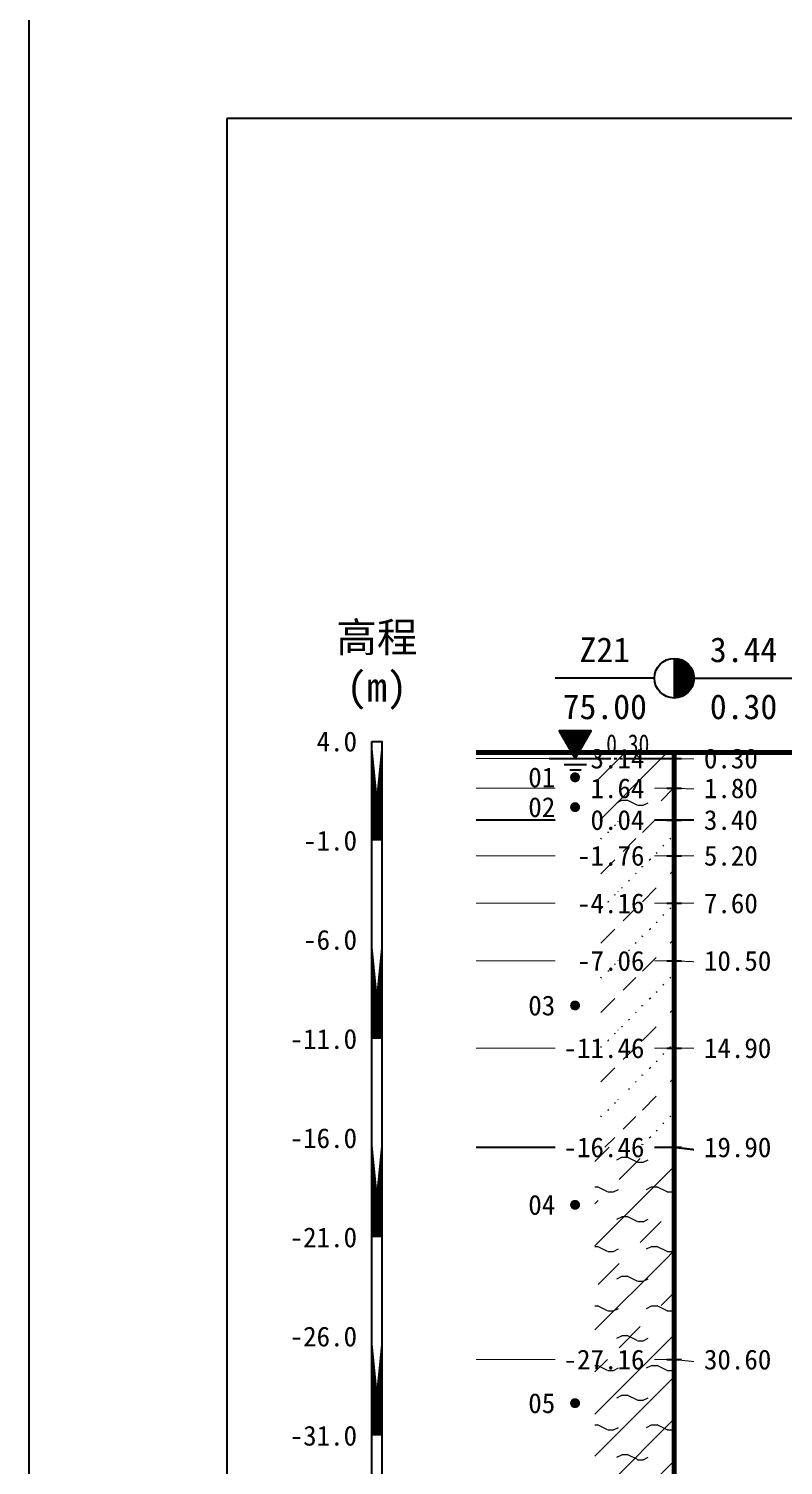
# Model space of a CAD drawing. Extents: x -37 to 3540, y -1485 to 297.
# Drawn here: x -37.4 to 38.7, y -150.8 to -6 of the extents above; entities that cross this region are included whole.
import ezdxf
from ezdxf.enums import TextEntityAlignment as Align

# ---------------------------------------------------------------- set-up
doc = ezdxf.new("R2010")
doc.units = 0
doc.layers.get('0').update_dxf_attribs({"linetype": 'CONTINUOUS'})
for name, color, linetype in [('CURVE', 200, 'CONTINUOUS'), ('FRAME', 7, 'CONTINUOUS'), ('HOLE', 41, 'CONTINUOUS'), ('RULER', 7, 'CONTINUOUS'), ('SAMPLE', 1, 'CONTINUOUS'), ('STRATUM', 241, 'CONTINUOUS')]:
    doc.layers.add(name, color=color, linetype=linetype)
doc.layers.add('HATCH', color=7, linetype='CONTINUOUS', lineweight=13)
doc.styles.add('ST', font='')
doc.styles.get('ST').set_extended_font_data('SimSun')
pattern_1 = [(45, (80.522, -297), (-4.24264, 4.24264), [10, 0]), (45, (81.583, -300.182), (-2.12132, 6.36396), [3, -3]), (26.565, (81.596, -297.2536), (5.999823, 5.999812), [0.567, -12.849]), (0, (81.029, -297.2536), (0, 6), [0.567, -5.433]), (26.565, (78.9406, -297), (5.999823, 5.999812), [0.567, -12.849]), (0, (79.448, -296.7464), (0, 6), [0.567, -5.433]), (153.435, (81.029, -297.2536), (-5.999818, -5e-06), [1.134, -12.2826]), (26.565, (84.596, -294.2536), (5.999823, 5.999812), [0.567, -12.849]), (0, (84.029, -294.2536), (0, 6), [0.567, -5.433]), (26.565, (81.9406, -294), (5.999823, 5.999812), [0.567, -12.849]), (0, (82.448, -293.7464), (0, 6), [0.567, -5.433]), (153.435, (84.029, -294.2536), (-5.999818, -5e-06), [1.134, -12.2826])]
pattern_2 = [(45, (80.522, -297), (-7e-07, 6.99998), [1.97196, -7.92754]), (45, (83.335, -294.171), (-7e-07, 6.99998), [1.99367, -7.90583]), (45, (85.5894, -291.918), (-7e-07, 6.99998), [1.8136, -8.08588]), (26.565, (80.522, -293.5), (7, 7), [0.0965, -15.55598]), (36.8699, (81.2219, -292.8), (7, 7), [0.19775, -34.80225]), (315, (84.022, -290.024), (6.99998, 1e-06), [0.03305, -9.86644]), (26.565, (84.022, -297), (7, 7), [0.14475, -15.50773]), (26.565, (84.722, -296.3), (7, 7), [0.10528, -15.5472]), (90, (85.072, -295.95), (-7, -5e-07), [0.02877, -6.97123]), (26.565, (85.422, -295.6), (7, 7), [0.091, -31.21394]), (36.8699, (86.1219, -294.9), (7, 7), [0.1107, -34.8893]), (45, (86.822, -294.2), (-2e-07, 6.99998), [0.10911, -9.79038]), (315, (87.436, -293.452), (6.99998, 1e-06), [0.03305, -9.86644]), (36.8699, (81.9219, -292.1), (7, 7), [0.10224, -34.89776]), (53.1301, (82.6219, -291.4), (14, 21), [0.13438, -34.86562]), (53.1301, (83.3219, -290.7), (14, 21), [0.12625, -34.87375])]

# ---------------------------------------------------------------- blocks, each defined once
blk = doc.blocks.new('H_sam_hole')
blk.add_line((0, 2), (0, -2))
at = {"const_width": 2}
blk.add_lwpolyline([(0, -1, 0.414214), (1, 0, 0.414214), (0, 1, 1)], format="xyb", dxfattribs=at)
blk.add_circle((0, 0), 2)
blk = doc.blocks.new('SampleSoilUndisturbed')
at = {"const_width": 0.5}
blk.add_lwpolyline([(-0.25, 0, 1), (0.25, 0, 1)], format="xyb", close=True, dxfattribs=at)
blk = doc.blocks.new('Gwl')
blk.add_lwpolyline([(0, 0, 0, 3.22, 0), (0, 2.79, 3.22, 3.22, 0)], format="xyseb")
blk.add_lwpolyline([(0, 0), (1.61, 2.79), (-1.61, 2.79)], close=True)
for points in [[(-2.63, 0), (3.61, 0)], [(3.93, 0), (4.21, 0)], [(4.53, 0), (4.8, 0)], [(5.09, 0), (9.99, 0)], [(-1.09, -0.61), (1.16, -0.61)], [(-0.54, -1.14), (0.61, -1.14)], [(-0.19, -1.74), (0.26, -1.74)]]:
    blk.add_lwpolyline(points)
at = {"style": 'ST', "width": 0.8}
blk.add_attdef('*GWL', (3.14, 0.45), '', height=2, dxfattribs=at)

msp = doc.modelspace()

# ---------------------------------------------------------------- hatches: boundary and pattern name
at = {"layer": 'HATCH'}
h = msp.add_hatch(dxfattribs=at)
h.set_pattern_fill('STT', color=50, style=0)
h.set_pattern_definition([(45, (80.522, -297), (-2.12132, 2.12132), [10, 0]), (135, (80.522, -297), (-2.12132, -2.12132), [10, 0])])
h.paths.add_polyline_path([(27.74, -78.95), (19.74, -78.95), (19.74, -79.55), (27.74, -79.55)])
h.paths.add_polyline_path([(18.53, -81.04), (25.22, -81.04), (25.22, -78.11), (18.53, -78.11)], flags=9)
h = msp.add_hatch(dxfattribs=at)
h.set_pattern_fill('FZNT', color=32, style=0)
h.set_pattern_definition([(45, (80.522, -297), (-4.24264, 4.24264), [10, 0]), (45, (81.583, -300.182), (-2.12132, 6.36396), [3, -3])])
h.paths.add_polyline_path([(27.74, -79.55), (19.74, -79.55), (19.74, -82.55), (27.74, -82.55)])
h.paths.add_polyline_path([(18.53, -84.04), (25.22, -84.04), (25.22, -81.11), (18.53, -81.11)], flags=9)
h.paths.add_polyline_path([(18.53, -81.04), (25.22, -81.04), (25.22, -78.11), (18.53, -78.11)], flags=9)
h = msp.add_hatch(dxfattribs=at)
h.set_pattern_fill('YNFNT', color=251, style=0)
h.set_pattern_definition(pattern_1)
h.paths.add_polyline_path([(27.74, -82.55), (19.74, -82.55), (19.74, -85.75), (27.74, -85.75)])
h.paths.add_polyline_path([(18.53, -87.24), (25.22, -87.24), (25.22, -84.31), (18.53, -84.31)], flags=9)
h.paths.add_polyline_path([(18.53, -84.04), (25.22, -84.04), (25.22, -81.11), (18.53, -81.11)], flags=9)
h = msp.add_hatch(dxfattribs=at)
h.set_pattern_fill('SZFT', color=52, style=0)
h.set_pattern_definition(pattern_2)
h.paths.add_polyline_path([(27.74, -85.75), (19.74, -85.75), (19.74, -89.35), (27.74, -89.35)])
h.paths.add_polyline_path([(17.1, -90.84), (25.22, -90.84), (25.22, -87.91), (17.1, -87.91)], flags=9)
h.paths.add_polyline_path([(18.53, -87.24), (25.22, -87.24), (25.22, -84.31), (18.53, -84.31)], flags=9)
h = msp.add_hatch(dxfattribs=at)
h.set_pattern_fill('SZFT', color=52, style=0)
h.set_pattern_definition(pattern_2)
h.paths.add_polyline_path([(27.74, -89.35), (19.74, -89.35), (19.74, -94.15), (27.74, -94.15)])
h.paths.add_polyline_path([(17.1, -95.64), (25.22, -95.64), (25.22, -92.71), (17.1, -92.71)], flags=9)
h.paths.add_polyline_path([(17.1, -90.84), (25.22, -90.84), (25.22, -87.91), (17.1, -87.91)], flags=9)
h = msp.add_hatch(dxfattribs=at)
h.set_pattern_fill('SZFT', color=52, style=0)
h.set_pattern_definition(pattern_2)
h.paths.add_polyline_path([(27.74, -94.15), (19.74, -94.15), (19.74, -99.95), (27.74, -99.95)])
h.paths.add_polyline_path([(17.1, -101.44), (25.22, -101.44), (25.22, -98.51), (17.1, -98.51)], flags=9)
h.paths.add_polyline_path([(17.1, -95.64), (25.22, -95.64), (25.22, -92.71), (17.1, -92.71)], flags=9)
h = msp.add_hatch(dxfattribs=at)
h.set_pattern_fill('SZFT', color=52, style=0)
h.set_pattern_definition(pattern_2)
h.paths.add_polyline_path([(27.74, -99.95), (19.74, -99.95), (19.74, -108.75), (27.74, -108.75)])
h.paths.add_polyline_path([(15.67, -110.24), (25.22, -110.24), (25.22, -107.31), (15.67, -107.31)], flags=9)
h.paths.add_polyline_path([(17.1, -101.44), (25.22, -101.44), (25.22, -98.51), (17.1, -98.51)], flags=9)
h = msp.add_hatch(dxfattribs=at)
h.set_pattern_fill('SZFT', color=52, style=0)
h.set_pattern_definition(pattern_2)
h.paths.add_polyline_path([(27.74, -108.75), (19.74, -108.75), (19.74, -118.75), (27.74, -118.75)])
h.paths.add_polyline_path([(15.67, -120.24), (25.22, -120.24), (25.22, -117.31), (15.67, -117.31)], flags=9)
h.paths.add_polyline_path([(15.67, -110.24), (25.22, -110.24), (25.22, -107.31), (15.67, -107.31)], flags=9)
h = msp.add_hatch(dxfattribs=at)
h.set_pattern_fill('YNFNT', color=251, style=0)
h.set_pattern_definition(pattern_1)
h.paths.add_polyline_path([(27.74, -118.75), (19.74, -118.75), (19.74, -140.15), (27.74, -140.15)])
h.paths.add_polyline_path([(15.67, -141.64), (25.22, -141.64), (25.22, -138.71), (15.67, -138.71)], flags=9)
h.paths.add_polyline_path([(15.67, -120.24), (25.22, -120.24), (25.22, -117.31), (15.67, -117.31)], flags=9)
h = msp.add_hatch(dxfattribs=at)
h.set_pattern_fill('YNNT', color=251, style=0)
h.set_pattern_definition([(45, (80.522, -297), (-2.12132, 2.12132), [10, 0]), (26.565, (81.596, -297.2536), (5.999823, 5.999812), [0.567, -12.849]), (0, (81.029, -297.2536), (0, 6), [0.567, -5.433]), (26.565, (78.9406, -297), (5.999823, 5.999812), [0.567, -12.849]), (0, (79.448, -296.7464), (0, 6), [0.567, -5.433]), (153.435, (81.029, -297.2536), (-5.999818, -5e-06), [1.134, -12.2826]), (26.565, (84.596, -294.2536), (5.999823, 5.999812), [0.567, -12.849]), (0, (84.029, -294.2536), (0, 6), [0.567, -5.433]), (26.565, (81.9406, -294), (5.999823, 5.999812), [0.567, -12.849]), (0, (82.448, -293.7464), (0, 6), [0.567, -5.433]), (153.435, (84.029, -294.2536), (-5.999818, -5e-06), [1.134, -12.2826])])
h.paths.add_polyline_path([(27.74, -140.15), (19.74, -140.15), (19.74, -155.35), (27.74, -155.35)])
h.paths.add_polyline_path([(15.67, -156.84), (25.22, -156.84), (25.22, -153.91), (15.67, -153.91)], flags=9)
h.paths.add_polyline_path([(15.67, -141.64), (25.22, -141.64), (25.22, -138.71), (15.67, -138.71)], flags=9)

# ---------------------------------------------------------------- linework, layer by layer
at = {"layer": 'FRAME', "color": 245, "linetype": 'Continuous'}
msp.add_line((-37.39, 0), (-37.39, -297), dxfattribs=at)
at = {"layer": 'FRAME', "linetype": 'Continuous'}
for p, q in [((582.01, -15), (-17.39, -15)), ((-17.39, -15), (-17.39, -282))]:
    msp.add_line(p, q, dxfattribs=at)
at = {"layer": 'HOLE', "linetype": 'Continuous'}
for points in [[(25.74, -71.45), (15.74, -71.45)], [(29.74, -71.45), (39.74, -71.45)], [(26.99, -79.55), (28.49, -79.55)], [(26.99, -82.55), (28.49, -82.55)], [(26.99, -85.75), (28.49, -85.75)], [(26.99, -89.35), (28.49, -89.35)], [(26.99, -94.15), (28.49, -94.15)], [(26.99, -99.95), (28.49, -99.95)], [(26.99, -108.75), (28.49, -108.75)], [(26.99, -118.75), (28.49, -118.75)], [(26.99, -140.15), (28.49, -140.15)]]:
    msp.add_lwpolyline(points, dxfattribs=at)
at = {"layer": 'HOLE', "linetype": 'Continuous', "const_width": 0.5}
msp.add_lwpolyline([(27.74, -78.95), (27.74, -228.95)], dxfattribs=at)
at = {"layer": 'RULER', "linetype": 'Continuous', "const_width": 1}
for points in [[(-2.26, -77.83), (-2.26, -87.83)], [(-2.26, -97.83), (-2.26, -107.83)], [(-2.26, -117.83), (-2.26, -127.83)], [(-2.26, -137.83), (-2.26, -147.83)]]:
    msp.add_lwpolyline(points, close=True, dxfattribs=at)
at = {"layer": 'RULER', "linetype": 'Continuous'}
msp.add_lwpolyline([(-2.76, -77.83), (-1.76, -77.83), (-1.76, -237.83), (-2.76, -237.83)], close=True, dxfattribs=at)
at = {"layer": 'STRATUM', "linetype": 'Continuous'}
for points, const_width in [([(7.74, -78.95), (25.74, -78.95)], 0.5), ([(7.74, -79.55), (15.74, -79.55)], 0.1), ([(25.74, -78.95), (27.74, -78.95), (39.74, -78.93)], 0.5), ([(25.74, -79.55), (27.74, -79.55), (29.74, -79.59)], 0.1), ([(7.74, -82.55), (15.74, -82.55)], 0.1), ([(25.74, -82.55), (27.74, -82.55), (29.74, -82.62)], 0.1), ([(7.74, -85.75), (15.74, -85.75)], 0.2), ([(25.74, -85.75), (27.74, -85.75), (29.74, -85.76)], 0.2), ([(7.74, -89.35), (15.74, -89.35)], 0.1), ([(25.74, -89.35), (27.74, -89.35), (29.74, -89.37)], 0.1), ([(7.74, -94.15), (15.74, -94.15)], 0.1), ([(25.74, -94.15), (27.74, -94.15), (29.74, -94.14)], 0.1), ([(7.74, -99.95), (15.74, -99.95)], 0.1), ([(25.74, -99.95), (27.74, -99.95), (29.74, -100.04)], 0.1), ([(7.74, -108.75), (15.74, -108.75)], 0.1), ([(25.74, -108.75), (27.74, -108.75), (29.74, -108.76)], 0.1), ([(7.74, -118.75), (15.74, -118.75)], 0.2), ([(25.74, -118.75), (27.74, -118.75), (29.74, -118.99)], 0.2), ([(7.74, -140.15), (15.74, -140.15)], 0.1), ([(25.74, -140.15), (27.74, -140.15), (29.74, -140.36)], 0.1)]:
    msp.add_lwpolyline(points, dxfattribs=dict(at, const_width=const_width))

# ---------------------------------------------------------------- block references
at = {"layer": 'CURVE'}
msp.add_blockref('Gwl', (17.74, -79.55), dxfattribs=at).add_auto_attribs({'*GWL': '0.30'})
at = {"layer": 'HOLE'}
msp.add_blockref('H_sam_hole', (27.74, -71.45), dxfattribs=at)
at = {"layer": 'SAMPLE'}
for p in [(17.74, -81.45), (17.74, -84.45), (17.74, -104.45), (17.74, -124.55), (17.74, -144.55)]:
    msp.add_blockref('SampleSoilUndisturbed', p, dxfattribs=at)

# ---------------------------------------------------------------- texts
at = {"layer": 'HOLE', "style": 'ST'}
for s, p in [('Z21', (20.74, -68.58)), ('3.44', (34.74, -68.58)), ('75.00', (20.74, -74.33)), ('0.30', (34.74, -74.33))]:
    msp.add_text(s, height=2.5, dxfattribs=at).set_placement(p, align=Align.MIDDLE_CENTER)
for s, p in [('3.14', (24.74, -79.55)), ('1.64', (24.74, -82.55)), ('0.04', (24.74, -85.75)), ('-1.76', (24.74, -89.35)), ('-4.16', (24.74, -94.15)), ('-7.06', (24.74, -99.95)), ('-11.46', (24.74, -108.75)), ('-16.46', (24.74, -118.75)), ('-27.16', (24.74, -140.15))]:
    msp.add_text(s, height=2, dxfattribs=at).set_placement(p, align=Align.MIDDLE_RIGHT)
for s, p in [('0.30', (30.74, -79.55)), ('1.80', (30.74, -82.55)), ('3.40', (30.74, -85.75)), ('5.20', (30.74, -89.35)), ('7.60', (30.74, -94.15)), ('10.50', (30.74, -99.95)), ('14.90', (30.74, -108.75)), ('19.90', (30.74, -118.75)), ('30.60', (30.74, -140.15))]:
    msp.add_text(s, height=2, dxfattribs=at).set_placement(p, align=Align.MIDDLE_LEFT)
at = {"layer": 'RULER', "style": 'ST'}
for s, p in [('高程', (-2.26, -65.83)), ('(m)', (-2.26, -70.83))]:
    msp.add_text(s, height=3, dxfattribs=at).set_placement(p, align=Align.TOP_CENTER)
for s, p in [('4.0', (-4.26, -77.83)), ('-1.0', (-4.26, -87.83)), ('-6.0', (-4.26, -97.83)), ('-11.0', (-4.26, -107.83)), ('-16.0', (-4.26, -117.83)), ('-21.0', (-4.26, -127.83)), ('-26.0', (-4.26, -137.83)), ('-31.0', (-4.26, -147.83))]:
    msp.add_text(s, height=2, dxfattribs=at).set_placement(p, align=Align.MIDDLE_RIGHT)
at = {"layer": 'SAMPLE', "style": 'ST'}
for s, p in [('01', (15.74, -81.45)), ('02', (15.74, -84.45)), ('03', (15.74, -104.45)), ('04', (15.74, -124.55)), ('05', (15.74, -144.55))]:
    msp.add_text(s, height=2, dxfattribs=at).set_placement(p, align=Align.MIDDLE_RIGHT)

doc.saveas('drawing.dxf')
